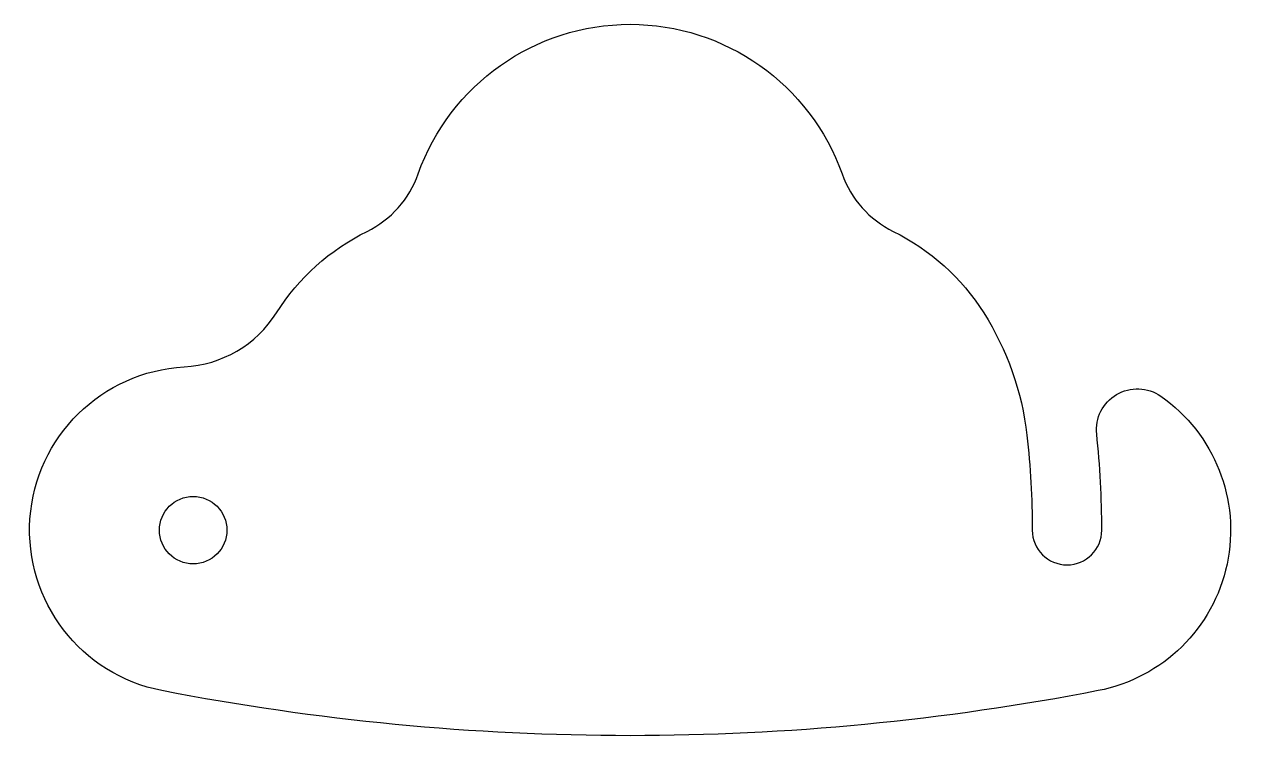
# Model space of a CAD drawing. Extents: x 477 to 635, y -144 to -50.
import ezdxf

# ---------------------------------------------------------------- set-up
doc = ezdxf.new("R2010")
doc.units = 0
doc.layers.get('0').update_dxf_attribs({"linetype": 'CONTINUOUS'})

msp = doc.modelspace()

# ---------------------------------------------------------------- linework, layer by layer
at = {"color": 7}
for p, q in [((509.86399, -87.207306), (509.86399, -87.207306)), ((616.665962, -115.349024), (616.665962, -115.349024))]:
    msp.add_line(p, q, dxfattribs=at)
for points in [[(528.195117, -69.227519), (532.314494, -57.613369), (543.301899, -49.852346), (555.625, -49.852346)], [(555.625, -49.852346), (567.948101, -49.852346), (578.935506, -57.613369), (583.054883, -69.227519)], [(521.580533, -76.668899), (524.670337, -75.144422), (527.043385, -72.474671), (528.195117, -69.227519)], [(583.054883, -69.227519), (584.206615, -72.474671), (586.579662, -75.144422), (589.669467, -76.668899)], [(509.86399, -87.207306), (512.725987, -82.683883), (516.780198, -79.037396), (521.580533, -76.668899)], [(589.669467, -76.668899), (594.469802, -79.037422), (598.524012, -82.68391), (601.38601, -87.207359)], [(497.924137, -94.214054), (502.803054, -93.946799), (507.251229, -91.33634), (509.86399, -87.207306)], [(601.38601, -87.207359), (604.420781, -92.00354), (606.330808, -97.424323), (606.972952, -103.06352)], [(477.965029, -113.89744), (478.69766, -103.23968), (487.257196, -94.798334), (497.924137, -94.214054)], [(618.577312, -97.783495), (620.36325, -96.729184), (622.600567, -96.815491), (624.30025, -98.004264)], [(616.005298, -102.900669), (615.785694, -100.838295), (616.79111, -98.83778), (618.577312, -97.783495)], [(624.30025, -98.004264), (631.261967, -102.873814), (634.637521, -111.434037), (632.873279, -119.744679)], [(606.972952, -103.06352), (607.437296, -107.142205), (607.670129, -111.243961), (607.670129, -115.349024)], [(616.665962, -115.349024), (616.665962, -111.190806), (616.4453, -107.035525), (616.005298, -102.900669)], [(494.716329, -115.349024), (494.716329, -112.937955), (496.670806, -110.983399), (499.081954, -110.983399)], [(499.081954, -110.983399), (501.493102, -110.983399), (503.447579, -112.937955), (503.447579, -115.349024)], [(495.04309, -136.126885), (484.556594, -134.088535), (477.232398, -124.555333), (477.965029, -113.89744)], [(499.081954, -119.714649), (496.670806, -119.714649), (494.716329, -117.760092), (494.716329, -115.349024)], [(503.447579, -115.349024), (503.447579, -117.760092), (501.493102, -119.714649), (499.081954, -119.714649)], [(607.670129, -115.349024), (607.670129, -117.83317), (609.683873, -119.846941), (612.168046, -119.846941)], [(612.168046, -119.846941), (614.652219, -119.846941), (616.665962, -117.83317), (616.665962, -115.349024)], [(632.873279, -119.744679), (631.109037, -128.055242), (624.546577, -134.505783), (616.20691, -136.126885)], [(616.20691, -136.126885), (576.193417, -143.904577), (535.056583, -143.904577), (495.04309, -136.126885)]]:
    msp.add_open_spline(points, degree=3, dxfattribs=at)

doc.saveas('drawing.dxf')
